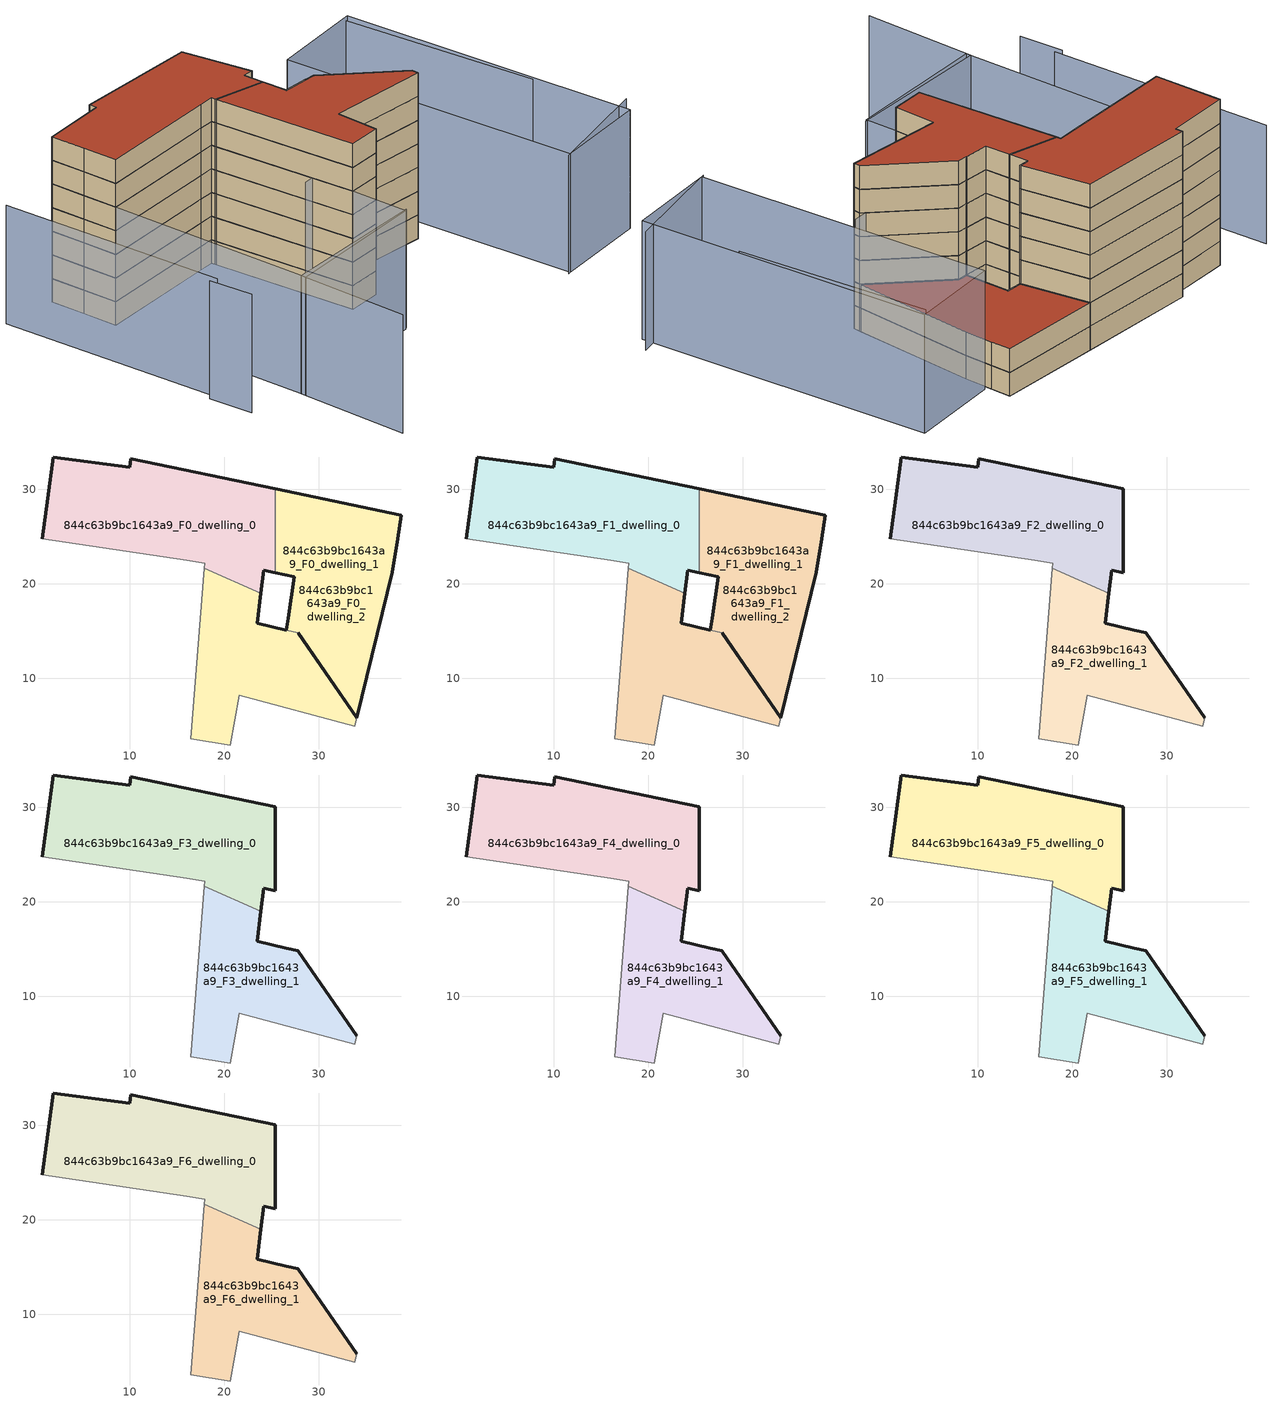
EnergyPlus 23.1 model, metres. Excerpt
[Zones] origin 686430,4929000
844c63b9bc1643a9_F0_dwelling_0
 floor ground (EU_floor_Construction): 23.89,18.98 24.18,21.44 25.43,21.18 25.43,30.03 10.14,33.24 10.01,32.3 1.93,33.41 1.33,29.05 0.74,24.75 16.06,22.47 17.97,22.19 17.92,21.64 z0
 wall outside (EU_wall_Construction): 25.43,21.18 24.18,21.44 23.89,18.98 / 0.74,24.75 1.33,29.05 1.93,33.41 10.01,32.3 10.14,33.24 25.43,30.03 z0:3
 wall adiabatic (EU_wall_Construction): 17.92,21.64 17.97,22.19 16.06,22.47 0.74,24.75 z0:3
 wall to 844c63b9bc1643a9_F0_dwelling_2 (EU_wall_Construction): 25.43,30.03 25.43,21.18 z0:3
 wall to 844c63b9bc1643a9_F0_dwelling_1 (EU_wall_Construction): 23.88,18.98 17.92,21.64 z0:3
844c63b9bc1643a9_F0_dwelling_1
 floor ground (EU_floor_Construction): 34.07,5.79 37.78,21.19 38.37,24.75 38.78,27.23 25.43,30.03 25.43,21.18 27.42,20.76 26.77,16.35 26.59,15.08 27.85,14.78 z0; 33.86,4.93 34.07,5.79 27.85,14.78 26.59,15.08 26.58,15.08 23.51,15.8 23.88,18.98 17.92,21.64 16.48,3.57 20.68,2.93 21.63,8.17 z0
 wall outside (EU_wall_Construction): 23.89,18.98 23.51,15.8 26.58,15.08 26.59,15.08 / 27.85,14.78 34.07,5.79 z0:3
 wall adiabatic (EU_wall_Construction): 34.07,5.79 33.86,4.93 21.63,8.17 20.68,2.93 16.48,3.57 17.92,21.64 z0:3
 wall to 844c63b9bc1643a9_F0_dwelling_2 (EU_wall_Construction): 26.59,15.08 27.85,14.78 z0:3
844c63b9bc1643a9_F0_dwelling_2
 floor ground (EU_floor_Construction): 34.07,5.79 37.78,21.19 38.37,24.75 38.78,27.23 25.43,30.03 25.43,21.18 27.42,20.76 26.77,16.35 26.59,15.08 27.85,14.78 z0; 33.86,4.93 34.07,5.79 27.85,14.78 26.59,15.08 26.58,15.08 23.51,15.8 23.88,18.98 17.92,21.64 16.48,3.57 20.68,2.93 21.63,8.17 z0
 wall outside (EU_wall_Construction): 25.43,30.03 38.78,27.23 38.37,24.75 37.78,21.19 34.07,5.79 27.85,14.78 / 26.59,15.08 26.77,16.35 27.42,20.76 25.43,21.18 z0:3
844c63b9bc1643a9_F1_dwelling_0
 floor to 844c63b9bc1643a9_F0_dwelling_0 (EU_floor_Construction): 23.88,18.98 24.18,21.44 25.43,21.18 25.43,30.03 10.14,33.24 10.01,32.3 1.93,33.41 1.33,29.05 0.74,24.75 16.06,22.47 17.97,22.19 17.92,21.64 z3
 wall outside (EU_wall_Construction): 25.43,21.18 24.18,21.44 23.89,18.98 / 0.74,24.75 1.33,29.05 1.93,33.41 10.01,32.3 10.14,33.24 25.43,30.03 z3:6
 wall adiabatic (EU_wall_Construction): 17.92,21.64 17.97,22.19 16.06,22.47 0.74,24.75 z3:6
 wall to 844c63b9bc1643a9_F1_dwelling_2 (EU_wall_Construction): 25.43,30.03 25.43,21.18 z3:6
 wall to 844c63b9bc1643a9_F1_dwelling_1 (EU_wall_Construction): 23.88,18.98 17.92,21.64 z3:6
844c63b9bc1643a9_F1_dwelling_1
 floor outside (EU_floor_Construction): 33.86,4.93 34.07,5.79 27.85,14.78 26.59,15.08 26.58,15.08 23.51,15.8 23.88,18.98 17.92,21.64 16.48,3.57 20.68,2.93 21.63,8.17 z3; 34.07,5.79 37.78,21.19 38.37,24.75 38.78,27.23 25.43,30.03 25.43,21.18 27.42,20.76 26.77,16.35 26.59,15.08 27.85,14.78 z3
 wall outside (EU_wall_Construction): 23.89,18.98 23.51,15.8 26.58,15.08 26.59,15.08 / 27.85,14.78 34.07,5.79 z3:6
 wall adiabatic (EU_wall_Construction): 34.07,5.79 33.86,4.93 21.63,8.17 20.68,2.93 16.48,3.57 17.92,21.64 z3:6
 wall to 844c63b9bc1643a9_F1_dwelling_2 (EU_wall_Construction): 26.59,15.08 27.85,14.78 z3:6
 roof outside (EU_floor_Construction): 38.78,27.23 38.37,24.75 37.78,21.19 34.07,5.79 27.85,14.78 26.59,15.08 26.77,16.35 27.42,20.76 25.43,21.18 25.43,30.03 z6
844c63b9bc1643a9_F1_dwelling_2
 floor to 844c63b9bc1643a9_F0_dwelling_2 (EU_floor_Construction): 34.07,5.79 37.78,21.19 38.37,24.75 38.78,27.23 25.43,30.03 25.43,21.18 27.42,20.76 26.77,16.35 26.59,15.08 27.85,14.78 z3; 33.86,4.93 34.07,5.79 27.85,14.78 26.59,15.08 26.58,15.08 23.51,15.8 23.88,18.98 17.92,21.64 16.48,3.57 20.68,2.93 21.63,8.17 z3
 wall outside (EU_wall_Construction): 25.43,30.03 38.78,27.23 38.37,24.75 37.78,21.19 34.07,5.79 27.85,14.78 / 26.59,15.08 26.77,16.35 27.42,20.76 25.43,21.18 z3:6
 roof outside (EU_roof_Construction): 27.85,14.78 34.07,5.79 33.86,4.93 21.63,8.17 20.68,2.93 16.48,3.57 17.92,21.64 23.88,18.98 23.51,15.8 26.58,15.08 26.59,15.08 z6; 38.78,27.23 38.37,24.75 37.78,21.19 34.07,5.79 27.85,14.78 26.59,15.08 26.77,16.35 27.42,20.76 25.43,21.18 25.43,30.03 z6
844c63b9bc1643a9_F2_dwelling_0
 floor to 844c63b9bc1643a9_F1_dwelling_0 (EU_floor_Construction): 23.88,18.98 24.18,21.44 25.43,21.18 25.43,30.03 10.14,33.24 10.01,32.3 1.93,33.41 1.33,29.05 0.74,24.75 16.06,22.47 17.97,22.19 17.92,21.64 z6
 wall outside (EU_wall_Construction): 0.74,24.75 1.33,29.05 1.93,33.41 10.01,32.3 10.14,33.24 25.43,30.03 25.43,21.18 24.18,21.44 23.89,18.98 z6:9
 wall adiabatic (EU_wall_Construction): 17.92,21.64 17.97,22.19 16.06,22.47 0.74,24.75 z6:9
 wall to 844c63b9bc1643a9_F2_dwelling_1 (EU_wall_Construction): 23.88,18.98 17.92,21.64 z6:9
844c63b9bc1643a9_F2_dwelling_1
 floor to 844c63b9bc1643a9_F1_dwelling_1 (EU_floor_Construction): 33.86,4.93 34.07,5.79 27.85,14.78 26.59,15.08 26.58,15.08 23.51,15.8 23.88,18.98 17.92,21.64 16.48,3.57 20.68,2.93 21.63,8.17 z6
 wall outside (EU_wall_Construction): 23.89,18.98 23.51,15.8 26.58,15.08 26.59,15.08 27.85,14.78 34.07,5.79 z6:9
 wall adiabatic (EU_wall_Construction): 34.07,5.79 33.86,4.93 21.63,8.17 20.68,2.93 16.48,3.57 17.92,21.64 z6:9
844c63b9bc1643a9_F3_dwelling_0
 floor to 844c63b9bc1643a9_F2_dwelling_0 (EU_floor_Construction): 23.88,18.98 24.18,21.44 25.43,21.18 25.43,30.03 10.14,33.24 10.01,32.3 1.93,33.41 1.33,29.05 0.74,24.75 16.06,22.47 17.97,22.19 17.92,21.64 z9
 wall outside (EU_wall_Construction): 0.74,24.75 1.33,29.05 1.93,33.41 10.01,32.3 10.14,33.24 25.43,30.03 25.43,21.18 24.18,21.44 23.89,18.98 z9:12
 wall adiabatic (EU_wall_Construction): 17.92,21.64 17.97,22.19 16.06,22.47 0.74,24.75 z9:12
 wall to 844c63b9bc1643a9_F3_dwelling_1 (EU_wall_Construction): 23.88,18.98 17.92,21.64 z9:12
844c63b9bc1643a9_F3_dwelling_1
 floor to 844c63b9bc1643a9_F2_dwelling_1 (EU_floor_Construction): 33.86,4.93 34.07,5.79 27.85,14.78 26.59,15.08 26.58,15.08 23.51,15.8 23.88,18.98 17.92,21.64 16.48,3.57 20.68,2.93 21.63,8.17 z9
 wall outside (EU_wall_Construction): 23.89,18.98 23.51,15.8 26.58,15.08 26.59,15.08 27.85,14.78 34.07,5.79 z9:12
 wall adiabatic (EU_wall_Construction): 34.07,5.79 33.86,4.93 21.63,8.17 20.68,2.93 16.48,3.57 17.92,21.64 z9:12
844c63b9bc1643a9_F4_dwelling_0
 floor to 844c63b9bc1643a9_F3_dwelling_0 (EU_floor_Construction): 23.88,18.98 24.18,21.44 25.43,21.18 25.43,30.03 10.14,33.24 10.01,32.3 1.93,33.41 1.33,29.05 0.74,24.75 16.06,22.47 17.97,22.19 17.92,21.64 z12
 wall outside (EU_wall_Construction): 0.74,24.75 1.33,29.05 1.93,33.41 10.01,32.3 10.14,33.24 25.43,30.03 25.43,21.18 24.18,21.44 23.89,18.98 z12:15
 wall adiabatic (EU_wall_Construction): 17.92,21.64 17.97,22.19 16.06,22.47 0.74,24.75 z12:15
 wall to 844c63b9bc1643a9_F4_dwelling_1 (EU_wall_Construction): 23.88,18.98 17.92,21.64 z12:15
844c63b9bc1643a9_F4_dwelling_1
 floor to 844c63b9bc1643a9_F3_dwelling_1 (EU_floor_Construction): 33.86,4.93 34.07,5.79 27.85,14.78 26.59,15.08 26.58,15.08 23.51,15.8 23.88,18.98 17.92,21.64 16.48,3.57 20.68,2.93 21.63,8.17 z12
 wall outside (EU_wall_Construction): 23.89,18.98 23.51,15.8 26.58,15.08 26.59,15.08 27.85,14.78 34.07,5.79 z12:15
 wall adiabatic (EU_wall_Construction): 34.07,5.79 33.86,4.93 21.63,8.17 20.68,2.93 16.48,3.57 17.92,21.64 z12:15
844c63b9bc1643a9_F5_dwelling_0
 floor to 844c63b9bc1643a9_F4_dwelling_0 (EU_floor_Construction): 23.88,18.98 24.18,21.44 25.43,21.18 25.43,30.03 10.14,33.24 10.01,32.3 1.93,33.41 1.33,29.05 0.74,24.75 16.06,22.47 17.97,22.19 17.92,21.64 z15
 wall outside (EU_wall_Construction): 0.74,24.75 1.33,29.05 1.93,33.41 10.01,32.3 10.14,33.24 25.43,30.03 25.43,21.18 24.18,21.44 23.89,18.98 z15:18
 wall adiabatic (EU_wall_Construction): 17.92,21.64 17.97,22.19 16.06,22.47 0.74,24.75 z15:18
 wall to 844c63b9bc1643a9_F5_dwelling_1 (EU_wall_Construction): 23.88,18.98 17.92,21.64 z15:18
844c63b9bc1643a9_F5_dwelling_1
 floor to 844c63b9bc1643a9_F4_dwelling_1 (EU_floor_Construction): 33.86,4.93 34.07,5.79 27.85,14.78 26.59,15.08 26.58,15.08 23.51,15.8 23.88,18.98 17.92,21.64 16.48,3.57 20.68,2.93 21.63,8.17 z15
 wall outside (EU_wall_Construction): 23.89,18.98 23.51,15.8 26.58,15.08 26.59,15.08 27.85,14.78 34.07,5.79 z15:18
 wall adiabatic (EU_wall_Construction): 34.07,5.79 33.86,4.93 21.63,8.17 20.68,2.93 16.48,3.57 17.92,21.64 z15:18
844c63b9bc1643a9_F6_dwelling_0
 floor to 844c63b9bc1643a9_F5_dwelling_0 (EU_floor_Construction): 23.88,18.98 24.18,21.44 25.43,21.18 25.43,30.03 10.14,33.24 10.01,32.3 1.93,33.41 1.33,29.05 0.74,24.75 16.06,22.47 17.97,22.19 17.92,21.64 z18
 wall outside (EU_wall_Construction): 0.74,24.75 1.33,29.05 1.93,33.41 10.01,32.3 10.14,33.24 25.43,30.03 25.43,21.18 24.18,21.44 23.89,18.98 z18:21
 wall adiabatic (EU_wall_Construction): 17.92,21.64 17.97,22.19 16.06,22.47 0.74,24.75 z18:21
 wall to 844c63b9bc1643a9_F6_dwelling_1 (EU_wall_Construction): 23.88,18.98 17.92,21.64 z18:21
 roof outside (EU_roof_Construction): 25.43,30.03 25.43,21.18 24.18,21.44 23.89,18.98 17.92,21.64 17.97,22.19 16.06,22.47 0.74,24.75 1.33,29.05 1.93,33.41 10.01,32.3 10.14,33.24 z21
844c63b9bc1643a9_F6_dwelling_1
 floor to 844c63b9bc1643a9_F5_dwelling_1 (EU_floor_Construction): 33.86,4.93 34.07,5.79 27.85,14.78 26.59,15.08 26.58,15.08 23.51,15.8 23.88,18.98 17.92,21.64 16.48,3.57 20.68,2.93 21.63,8.17 z18
 wall outside (EU_wall_Construction): 23.89,18.98 23.51,15.8 26.58,15.08 26.59,15.08 27.85,14.78 34.07,5.79 z18:21
 wall adiabatic (EU_wall_Construction): 34.07,5.79 33.86,4.93 21.63,8.17 20.68,2.93 16.48,3.57 17.92,21.64 z18:21
 roof outside (EU_roof_Construction): 27.85,14.78 34.07,5.79 33.86,4.93 21.63,8.17 20.68,2.93 16.48,3.57 17.92,21.64 23.89,18.98 23.51,15.8 26.58,15.08 26.59,15.08 z21
shading: 35,-13.39 49.12,-12.85 / 15.76,9.07 35.53,6.04 / -5.01,-14.59 -2.73,-0.56 / -2.73,-0.56 15.76,-3.56 / -8.58,7.73 -9.08,2.2 / 47.96,-1.74 49.47,22.55 / -4.71,35.53 -7.87,7.18 / 35.39,-13.38 38.73,24.07 / 38.73,24.07 50.48,23.02 / 50.48,23.02 47.14,-14.43 / 47.14,-14.43 35.39,-13.38 / -2.81,-1.12 0.74,24.75 / 0.74,24.75 19.04,22.24 / 19.04,22.24 15.49,-3.63 / 15.49,-3.63 -2.81,-1.12 z0:15
[Building]
EU S2 Campaign: North Axis=0; Terrain=City; Solar Distribution=FullExterior
[Site:Location]
Bologna: Latitude=44.5; Longitude=11.25; Time Zone=1; Elevation=37
[SizingPeriod:WeatherFileDays]
AnnualSizingPeriod: Begin Month=1; Begin Day of Month=1; End Month=12; End Day of Month=31; Day of Week for Start Day=Monday; Use Weather File Daylight Saving Period=No; Use Weather File Rain and Snow Indicators=No
[MATERIAL]
EU_InternalMass_Material: Roughness=MediumRough; Thickness=0.1; Conductivity=1; Density=1800; Specific Heat=900; Thermal Absorptance=0.9; Solar Absorptance=0.7; Visible Absorptance=0.7
[MATERIAL:NOMASS] Roughness=MediumRough; Thermal Absorptance=0.9; Solar Absorptance=0.7; Visible Absorptance=0.7
Name | Thermal Resistance
EU_wall_NoMass | 0.905828
EU_roof_NoMass | 0.37593
EU_floor_NoMass | 0.67114
[CONSTRUCTION]
EU_wall_Construction: EU_wall_NoMass
EU_roof_Construction: EU_roof_NoMass
EU_floor_Construction: EU_floor_NoMass
EU_InternalMass_Construction: EU_InternalMass_Material
[ZONE] Type=1; Multiplier=1; Ceiling Height=autocalculate; Floor Area=autocalculate; Part of Total Floor Area=Yes
Name | Volume
844c63b9bc1643a9_F0_dwelling_0; 844c63b9bc1643a9_F1_dwelling_0; 844c63b9bc1643a9_F2_dwelling_0; 844c63b9bc1643a9_F3_dwelling_0; 844c63b9bc1643a9_F4_dwelling_0; 844c63b9bc1643a9_F5_dwelling_0; 844c63b9bc1643a9_F6_dwelling_0 | 692.987
844c63b9bc1643a9_F0_dwelling_1; 844c63b9bc1643a9_F1_dwelling_1; 844c63b9bc1643a9_F0_dwelling_2; 844c63b9bc1643a9_F1_dwelling_2 | 1083.63
844c63b9bc1643a9_F2_dwelling_1; 844c63b9bc1643a9_F3_dwelling_1; 844c63b9bc1643a9_F4_dwelling_1; 844c63b9bc1643a9_F5_dwelling_1; 844c63b9bc1643a9_F6_dwelling_1 | 488.916
[INTERNALMASS] Construction=EU_InternalMass_Construction
Name | Zone or ZoneList | Surface Area
844c63b9bc1643a9_F0_dwelling_0_EU_InternalMass | 844c63b9bc1643a9_F0_dwelling_0 | 230.995
844c63b9bc1643a9_F0_dwelling_1_EU_InternalMass | 844c63b9bc1643a9_F0_dwelling_1 | 162.972
844c63b9bc1643a9_F0_dwelling_2_EU_InternalMass | 844c63b9bc1643a9_F0_dwelling_2 | 198.238
844c63b9bc1643a9_F1_dwelling_0_EU_InternalMass | 844c63b9bc1643a9_F1_dwelling_0 | 230.995
844c63b9bc1643a9_F1_dwelling_1_EU_InternalMass | 844c63b9bc1643a9_F1_dwelling_1 | 162.972
844c63b9bc1643a9_F1_dwelling_2_EU_InternalMass | 844c63b9bc1643a9_F1_dwelling_2 | 198.238
844c63b9bc1643a9_F2_dwelling_0_EU_InternalMass | 844c63b9bc1643a9_F2_dwelling_0 | 296.097
844c63b9bc1643a9_F2_dwelling_1_EU_InternalMass | 844c63b9bc1643a9_F2_dwelling_1 | 296.1
844c63b9bc1643a9_F3_dwelling_0_EU_InternalMass | 844c63b9bc1643a9_F3_dwelling_0 | 296.097
844c63b9bc1643a9_F3_dwelling_1_EU_InternalMass | 844c63b9bc1643a9_F3_dwelling_1 | 296.1
844c63b9bc1643a9_F4_dwelling_0_EU_InternalMass | 844c63b9bc1643a9_F4_dwelling_0 | 296.097
844c63b9bc1643a9_F4_dwelling_1_EU_InternalMass | 844c63b9bc1643a9_F4_dwelling_1 | 296.1
844c63b9bc1643a9_F5_dwelling_0_EU_InternalMass | 844c63b9bc1643a9_F5_dwelling_0 | 296.097
844c63b9bc1643a9_F5_dwelling_1_EU_InternalMass | 844c63b9bc1643a9_F5_dwelling_1 | 296.1
844c63b9bc1643a9_F6_dwelling_0_EU_InternalMass | 844c63b9bc1643a9_F6_dwelling_0 | 296.097
844c63b9bc1643a9_F6_dwelling_1_EU_InternalMass | 844c63b9bc1643a9_F6_dwelling_1 | 296.1
[OTHEREQUIPMENT] Fuel Type=Electricity; Design Level Calculation Method=Watts/Area; Power per Zone Floor Area=1; Fraction Latent=0; Fraction Radiant=0; Fraction Lost=0; Carbon Dioxide Generation Rate=0; EndUse Subcategory=EU_Step8_InternalGains
Name | Zone or ZoneList or Space or SpaceList | Schedule
EU_Step8_InternalGain_844c63b9bc1643a9_F0_dwelling_0_f000 | 844c63b9bc1643a9_F0_dwelling_0 | EU_Step8_GainSchedule_844c63b9bc1643a9_F0_dwelling_0_f000
EU_Step8_InternalGain_844c63b9bc1643a9_F0_dwelling_1_f000 | 844c63b9bc1643a9_F0_dwelling_1 | EU_Step8_GainSchedule_844c63b9bc1643a9_F0_dwelling_1_f000
EU_Step8_InternalGain_844c63b9bc1643a9_F0_dwelling_2_f000 | 844c63b9bc1643a9_F0_dwelling_2 | EU_Step8_GainSchedule_844c63b9bc1643a9_F0_dwelling_2_f000
EU_Step8_InternalGain_844c63b9bc1643a9_F1_dwelling_0_f000 | 844c63b9bc1643a9_F1_dwelling_0 | EU_Step8_GainSchedule_844c63b9bc1643a9_F1_dwelling_0_f000
EU_Step8_InternalGain_844c63b9bc1643a9_F1_dwelling_1_f000 | 844c63b9bc1643a9_F1_dwelling_1 | EU_Step8_GainSchedule_844c63b9bc1643a9_F1_dwelling_1_f000
EU_Step8_InternalGain_844c63b9bc1643a9_F1_dwelling_2_f000 | 844c63b9bc1643a9_F1_dwelling_2 | EU_Step8_GainSchedule_844c63b9bc1643a9_F1_dwelling_2_f000
EU_Step8_InternalGain_844c63b9bc1643a9_F2_dwelling_0_f000 | 844c63b9bc1643a9_F2_dwelling_0 | EU_Step8_GainSchedule_844c63b9bc1643a9_F2_dwelling_0_f000
EU_Step8_InternalGain_844c63b9bc1643a9_F2_dwelling_1_f000 | 844c63b9bc1643a9_F2_dwelling_1 | EU_Step8_GainSchedule_844c63b9bc1643a9_F2_dwelling_1_f000
EU_Step8_InternalGain_844c63b9bc1643a9_F3_dwelling_0_f000 | 844c63b9bc1643a9_F3_dwelling_0 | EU_Step8_GainSchedule_844c63b9bc1643a9_F3_dwelling_0_f000
EU_Step8_InternalGain_844c63b9bc1643a9_F3_dwelling_1_f000 | 844c63b9bc1643a9_F3_dwelling_1 | EU_Step8_GainSchedule_844c63b9bc1643a9_F3_dwelling_1_f000
EU_Step8_InternalGain_844c63b9bc1643a9_F4_dwelling_0_f000 | 844c63b9bc1643a9_F4_dwelling_0 | EU_Step8_GainSchedule_844c63b9bc1643a9_F4_dwelling_0_f000
EU_Step8_InternalGain_844c63b9bc1643a9_F4_dwelling_1_f000 | 844c63b9bc1643a9_F4_dwelling_1 | EU_Step8_GainSchedule_844c63b9bc1643a9_F4_dwelling_1_f000
EU_Step8_InternalGain_844c63b9bc1643a9_F5_dwelling_0_f000 | 844c63b9bc1643a9_F5_dwelling_0 | EU_Step8_GainSchedule_844c63b9bc1643a9_F5_dwelling_0_f000
EU_Step8_InternalGain_844c63b9bc1643a9_F5_dwelling_1_f000 | 844c63b9bc1643a9_F5_dwelling_1 | EU_Step8_GainSchedule_844c63b9bc1643a9_F5_dwelling_1_f000
EU_Step8_InternalGain_844c63b9bc1643a9_F6_dwelling_0_f000 | 844c63b9bc1643a9_F6_dwelling_0 | EU_Step8_GainSchedule_844c63b9bc1643a9_F6_dwelling_0_f000
EU_Step8_InternalGain_844c63b9bc1643a9_F6_dwelling_1_f000 | 844c63b9bc1643a9_F6_dwelling_1 | EU_Step8_GainSchedule_844c63b9bc1643a9_F6_dwelling_1_f000
[ZONEVENTILATION:DESIGNFLOWRATE] Schedule=EU_AlwaysOn; Design Flow Rate Calculation Method=AirChanges/Hour; Air Changes per Hour=0.73129; Ventilation Type=Natural; Fan Pressure Rise=0; Fan Total Efficiency=1; Constant Term Coefficient=1; Temperature Term Coefficient=0; Velocity Term Coefficient=0; Velocity Squared Term Coefficient=0; Minimum Indoor Temperature=-100; Maximum Indoor Temperature=100; Delta Temperature=-100; Minimum Outdoor Temperature=-100; Maximum Outdoor Temperature=100; Maximum Wind Speed=40
Name | Zone or ZoneList or Space or SpaceList
EU_ConstantAir_844c63b9bc1643a9_F0_dwelling_0 | 844c63b9bc1643a9_F0_dwelling_0
EU_ConstantAir_844c63b9bc1643a9_F0_dwelling_1 | 844c63b9bc1643a9_F0_dwelling_1
EU_ConstantAir_844c63b9bc1643a9_F0_dwelling_2 | 844c63b9bc1643a9_F0_dwelling_2
EU_ConstantAir_844c63b9bc1643a9_F1_dwelling_0 | 844c63b9bc1643a9_F1_dwelling_0
EU_ConstantAir_844c63b9bc1643a9_F1_dwelling_1 | 844c63b9bc1643a9_F1_dwelling_1
EU_ConstantAir_844c63b9bc1643a9_F1_dwelling_2 | 844c63b9bc1643a9_F1_dwelling_2
EU_ConstantAir_844c63b9bc1643a9_F2_dwelling_0 | 844c63b9bc1643a9_F2_dwelling_0
EU_ConstantAir_844c63b9bc1643a9_F2_dwelling_1 | 844c63b9bc1643a9_F2_dwelling_1
EU_ConstantAir_844c63b9bc1643a9_F3_dwelling_0 | 844c63b9bc1643a9_F3_dwelling_0
EU_ConstantAir_844c63b9bc1643a9_F3_dwelling_1 | 844c63b9bc1643a9_F3_dwelling_1
EU_ConstantAir_844c63b9bc1643a9_F4_dwelling_0 | 844c63b9bc1643a9_F4_dwelling_0
EU_ConstantAir_844c63b9bc1643a9_F4_dwelling_1 | 844c63b9bc1643a9_F4_dwelling_1
EU_ConstantAir_844c63b9bc1643a9_F5_dwelling_0 | 844c63b9bc1643a9_F5_dwelling_0
EU_ConstantAir_844c63b9bc1643a9_F5_dwelling_1 | 844c63b9bc1643a9_F5_dwelling_1
EU_ConstantAir_844c63b9bc1643a9_F6_dwelling_0 | 844c63b9bc1643a9_F6_dwelling_0
EU_ConstantAir_844c63b9bc1643a9_F6_dwelling_1 | 844c63b9bc1643a9_F6_dwelling_1
[HVACTEMPLATE:THERMOSTAT] Constant Heating Setpoint=20; Constant Cooling Setpoint=50
EU_HeatOnly_844c63b9bc1643a9_F0_dwelling_0; EU_HeatOnly_844c63b9bc1643a9_F0_dwelling_1; EU_HeatOnly_844c63b9bc1643a9_F0_dwelling_2; EU_HeatOnly_844c63b9bc1643a9_F1_dwelling_0; EU_HeatOnly_844c63b9bc1643a9_F1_dwelling_1; EU_HeatOnly_844c63b9bc1643a9_F1_dwelling_2; EU_HeatOnly_844c63b9bc1643a9_F2_dwelling_0; EU_HeatOnly_844c63b9bc1643a9_F2_dwelling_1; EU_HeatOnly_844c63b9bc1643a9_F3_dwelling_0; EU_HeatOnly_844c63b9bc1643a9_F3_dwelling_1; EU_HeatOnly_844c63b9bc1643a9_F4_dwelling_0; EU_HeatOnly_844c63b9bc1643a9_F4_dwelling_1; EU_HeatOnly_844c63b9bc1643a9_F5_dwelling_0; EU_HeatOnly_844c63b9bc1643a9_F5_dwelling_1; EU_HeatOnly_844c63b9bc1643a9_F6_dwelling_0; EU_HeatOnly_844c63b9bc1643a9_F6_dwelling_1
[HVACTEMPLATE:ZONE:IDEALLOADSAIRSYSTEM] System Availability Schedule=EU_AlwaysOn; Maximum Heating Supply Air Temperature=50; Minimum Cooling Supply Air Temperature=13; Maximum Heating Supply Air Humidity Ratio=0.0156; Minimum Cooling Supply Air Humidity Ratio=0.0077; Heating Limit=NoLimit; Cooling Limit=NoLimit; Heating Availability Schedule=EU_AlwaysOn; Cooling Availability Schedule=EU_CoolingOff; Dehumidification Control Type=ConstantSensibleHeatRatio; Cooling Sensible Heat Ratio=0.7; Dehumidification Setpoint=60; Humidification Control Type=None; Humidification Setpoint=30; Outdoor Air Method=None; Outdoor Air Flow Rate per Person=0.00944; Outdoor Air Flow Rate per Zone Floor Area=0; Outdoor Air Flow Rate per Zone=0; Demand Controlled Ventilation Type=None; Outdoor Air Economizer Type=NoEconomizer; Heat Recovery Type=None; Sensible Heat Recovery Effectiveness=0.7; Latent Heat Recovery Effectiveness=0.65
Name | Template Thermostat
844c63b9bc1643a9_F0_dwelling_0 | EU_HeatOnly_844c63b9bc1643a9_F0_dwelling_0
844c63b9bc1643a9_F0_dwelling_1 | EU_HeatOnly_844c63b9bc1643a9_F0_dwelling_1
844c63b9bc1643a9_F0_dwelling_2 | EU_HeatOnly_844c63b9bc1643a9_F0_dwelling_2
844c63b9bc1643a9_F1_dwelling_0 | EU_HeatOnly_844c63b9bc1643a9_F1_dwelling_0
844c63b9bc1643a9_F1_dwelling_1 | EU_HeatOnly_844c63b9bc1643a9_F1_dwelling_1
844c63b9bc1643a9_F1_dwelling_2 | EU_HeatOnly_844c63b9bc1643a9_F1_dwelling_2
844c63b9bc1643a9_F2_dwelling_0 | EU_HeatOnly_844c63b9bc1643a9_F2_dwelling_0
844c63b9bc1643a9_F2_dwelling_1 | EU_HeatOnly_844c63b9bc1643a9_F2_dwelling_1
844c63b9bc1643a9_F3_dwelling_0 | EU_HeatOnly_844c63b9bc1643a9_F3_dwelling_0
844c63b9bc1643a9_F3_dwelling_1 | EU_HeatOnly_844c63b9bc1643a9_F3_dwelling_1
844c63b9bc1643a9_F4_dwelling_0 | EU_HeatOnly_844c63b9bc1643a9_F4_dwelling_0
844c63b9bc1643a9_F4_dwelling_1 | EU_HeatOnly_844c63b9bc1643a9_F4_dwelling_1
844c63b9bc1643a9_F5_dwelling_0 | EU_HeatOnly_844c63b9bc1643a9_F5_dwelling_0
844c63b9bc1643a9_F5_dwelling_1 | EU_HeatOnly_844c63b9bc1643a9_F5_dwelling_1
844c63b9bc1643a9_F6_dwelling_0 | EU_HeatOnly_844c63b9bc1643a9_F6_dwelling_0
844c63b9bc1643a9_F6_dwelling_1 | EU_HeatOnly_844c63b9bc1643a9_F6_dwelling_1
[SIZING:ZONE] Zone Cooling Design Supply Air Temperature Input Method=SupplyAirTemperature; Zone Cooling Design Supply Air Temperature=13; Zone Heating Design Supply Air Temperature Input Method=SupplyAirTemperature; Zone Heating Design Supply Air Temperature=50; Zone Cooling Design Supply Air Humidity Ratio=0.008; Zone Heating Design Supply Air Humidity Ratio=0.008; Cooling Design Air Flow Method=DesignDay; Cooling Design Air Flow Rate=0; Cooling Minimum Air Flow per Zone Floor Area=0.000762; Cooling Minimum Air Flow=0; Cooling Minimum Air Flow Fraction=0.2; Heating Design Air Flow Method=DesignDay; Heating Design Air Flow Rate=0; Heating Maximum Air Flow per Zone Floor Area=0.002032; Heating Maximum Air Flow=0.141576; Heating Maximum Air Flow Fraction=0.3; Account for Dedicated Outdoor Air System=No; Dedicated Outdoor Air System Control Strategy=NeutralSupplyAir; Dedicated Outdoor Air Low Setpoint Temperature for Design=autosize; Dedicated Outdoor Air High Setpoint Temperature for Design=autosize; Zone Load Sizing Method=Sensible Load Only No Latent Load; Zone Latent Cooling Design Supply Air Humidity Ratio Input Method=HumidityRatioDifference; Zone Cooling Design Supply Air Humidity Ratio Difference=0.005; Zone Latent Heating Design Supply Air Humidity Ratio Input Method=HumidityRatioDifference; Zone Humidification Design Supply Air Humidity Ratio Difference=0.005
844c63b9bc1643a9_F0_dwelling_0; 844c63b9bc1643a9_F0_dwelling_1; 844c63b9bc1643a9_F0_dwelling_2; 844c63b9bc1643a9_F1_dwelling_0; 844c63b9bc1643a9_F1_dwelling_1; 844c63b9bc1643a9_F1_dwelling_2; 844c63b9bc1643a9_F2_dwelling_0; 844c63b9bc1643a9_F2_dwelling_1; 844c63b9bc1643a9_F3_dwelling_0; 844c63b9bc1643a9_F3_dwelling_1; 844c63b9bc1643a9_F4_dwelling_0; 844c63b9bc1643a9_F4_dwelling_1; 844c63b9bc1643a9_F5_dwelling_0; 844c63b9bc1643a9_F5_dwelling_1; 844c63b9bc1643a9_F6_dwelling_0; 844c63b9bc1643a9_F6_dwelling_1
[SCHEDULE:CONSTANT]
Name | Hourly Value
EU_AlwaysOn | 1
EU_CoolingOff | 0
[SCHEDULE:FILE] Column Number=1; Rows to Skip at Top=0; Number of Hours of Data=8760; Column Separator=Comma; Interpolate to Timestep=No; Minutes per Item=60; Adjust Schedule for Daylight Savings=Yes
Name | File
EU_Step8_GainSchedule_844c63b9bc1643a9_F0_dwelling_0_f000 | ../../schedules/844c63b9bc1643a9/844c63b9bc1643a9_F0_dwelling_0_f000_gain.csv
EU_Step8_GainSchedule_844c63b9bc1643a9_F0_dwelling_1_f000 | ../../schedules/844c63b9bc1643a9/844c63b9bc1643a9_F0_dwelling_1_f000_gain.csv
EU_Step8_GainSchedule_844c63b9bc1643a9_F0_dwelling_2_f000 | ../../schedules/844c63b9bc1643a9/844c63b9bc1643a9_F0_dwelling_2_f000_gain.csv
EU_Step8_GainSchedule_844c63b9bc1643a9_F1_dwelling_0_f000 | ../../schedules/844c63b9bc1643a9/844c63b9bc1643a9_F1_dwelling_0_f000_gain.csv
EU_Step8_GainSchedule_844c63b9bc1643a9_F1_dwelling_1_f000 | ../../schedules/844c63b9bc1643a9/844c63b9bc1643a9_F1_dwelling_1_f000_gain.csv
EU_Step8_GainSchedule_844c63b9bc1643a9_F1_dwelling_2_f000 | ../../schedules/844c63b9bc1643a9/844c63b9bc1643a9_F1_dwelling_2_f000_gain.csv
EU_Step8_GainSchedule_844c63b9bc1643a9_F2_dwelling_0_f000 | ../../schedules/844c63b9bc1643a9/844c63b9bc1643a9_F2_dwelling_0_f000_gain.csv
EU_Step8_GainSchedule_844c63b9bc1643a9_F2_dwelling_1_f000 | ../../schedules/844c63b9bc1643a9/844c63b9bc1643a9_F2_dwelling_1_f000_gain.csv
EU_Step8_GainSchedule_844c63b9bc1643a9_F3_dwelling_0_f000 | ../../schedules/844c63b9bc1643a9/844c63b9bc1643a9_F3_dwelling_0_f000_gain.csv
EU_Step8_GainSchedule_844c63b9bc1643a9_F3_dwelling_1_f000 | ../../schedules/844c63b9bc1643a9/844c63b9bc1643a9_F3_dwelling_1_f000_gain.csv
EU_Step8_GainSchedule_844c63b9bc1643a9_F4_dwelling_0_f000 | ../../schedules/844c63b9bc1643a9/844c63b9bc1643a9_F4_dwelling_0_f000_gain.csv
EU_Step8_GainSchedule_844c63b9bc1643a9_F4_dwelling_1_f000 | ../../schedules/844c63b9bc1643a9/844c63b9bc1643a9_F4_dwelling_1_f000_gain.csv
EU_Step8_GainSchedule_844c63b9bc1643a9_F5_dwelling_0_f000 | ../../schedules/844c63b9bc1643a9/844c63b9bc1643a9_F5_dwelling_0_f000_gain.csv
EU_Step8_GainSchedule_844c63b9bc1643a9_F5_dwelling_1_f000 | ../../schedules/844c63b9bc1643a9/844c63b9bc1643a9_F5_dwelling_1_f000_gain.csv
EU_Step8_GainSchedule_844c63b9bc1643a9_F6_dwelling_0_f000 | ../../schedules/844c63b9bc1643a9/844c63b9bc1643a9_F6_dwelling_0_f000_gain.csv
EU_Step8_GainSchedule_844c63b9bc1643a9_F6_dwelling_1_f000 | ../../schedules/844c63b9bc1643a9/844c63b9bc1643a9_F6_dwelling_1_f000_gain.csv
